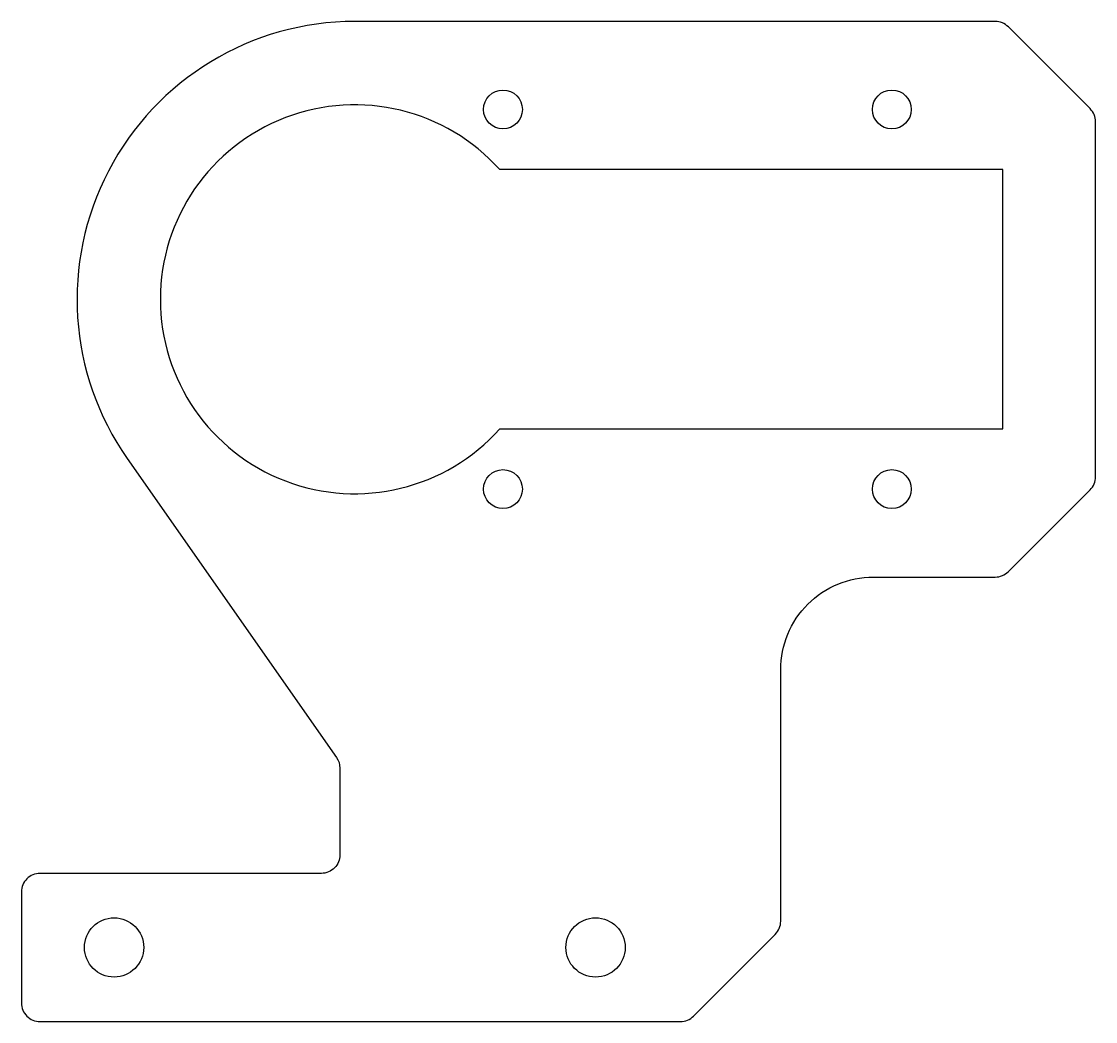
# Model space of a CAD drawing. Header units: millimetres. Extents: x -18 to 40, y -39 to 15.
import ezdxf

# ---------------------------------------------------------------- set-up
doc = ezdxf.new("R2010")
doc.units = ezdxf.units.MM
doc.layers.get('0').update_dxf_attribs({"linetype": 'CONTINUOUS'})

msp = doc.modelspace()

# ---------------------------------------------------------------- linework, layer by layer
for points in [[(-17, -31, 0.414214), (-18, -32), (-18, -38, 0.414214), (-17, -39), (17.586, -39, 0.198912), (18.293, -38.707), (22.707, -34.293, 0.198912), (23, -33.586), (23, -20, -0.414214), (28, -15), (34.586, -15, 0.198912), (35.293, -14.707), (39.707, -10.293, 0.198912), (40, -9.586), (40, 9.586, 0.198912), (39.707, 10.293), (35.293, 14.707, 0.198912), (34.586, 15), (0, 15, 0.606815), (-12.287, -8.604), (-0.987, -24.742, -0.153915), (-0.806, -25.315), (-0.806, -30, -0.414214), (-1.806, -31)], [(7.826, 7, 2.618034), (7.826, -7), (35, -7), (35, 7)]]:
    msp.add_lwpolyline(points, format="xyb", close=True)
for centre, radius in [((8, 10.25), 1.05), ((29, 10.25), 1.05), ((8, -10.25), 1.05), ((29, -10.25), 1.05), ((-13, -35), 1.6), ((13, -35), 1.6)]:
    msp.add_circle(centre, radius)

doc.saveas('drawing.dxf')
